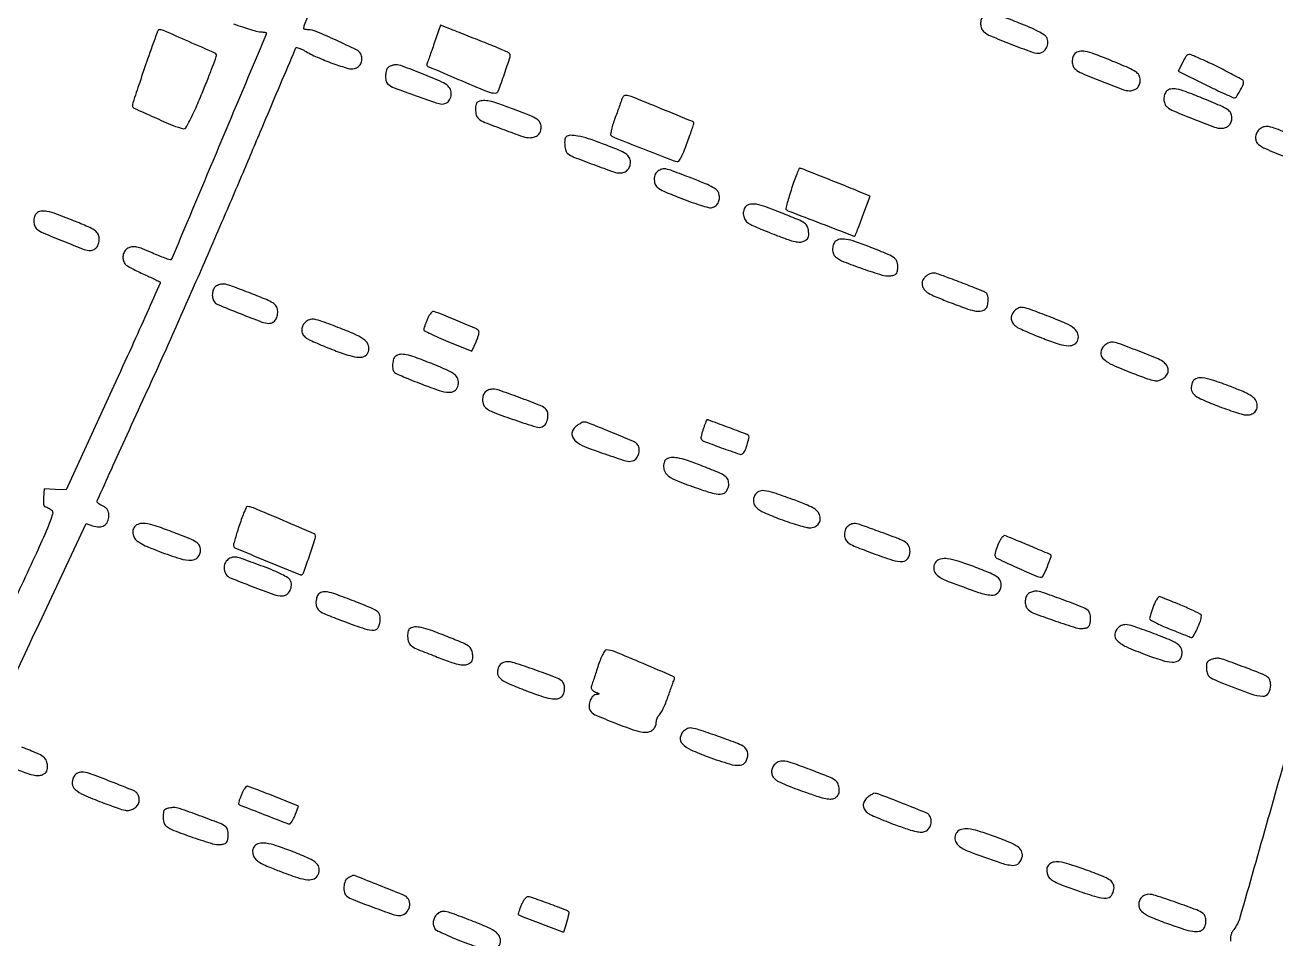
# Model space of a CAD drawing. Header units: metres. Extents: x 244 to 6504, y 133 to 4776.
# Drawn here: x 3808.2 to 4160.9, y 1931.1 to 2188.7 of the extents above; entities that cross this region are included whole.
import ezdxf

# ---------------------------------------------------------------- set-up
doc = ezdxf.new("R2010")
doc.units = ezdxf.units.M
doc.header["$MEASUREMENT"] = 0

msp = doc.modelspace()

# ---------------------------------------------------------------- linework, layer by layer
for points in [[(3073.43, 1797.58, -0.000015), (3212.47, 1744.26, -0.000001), (3356.48, 1689.04, -0.090549)], [(3360.94, 1697.34, -0.000001), (3222.9, 1750.06, -0.000075), (3098.13, 1797.73, -0.00214)], [(2390.74, 4302.36, -0.000001), (2436.6, 4383.87, -0.253439)], [(5649.78, 2908.29, -0.000001), (5592.12, 2927.27, -0.000136)], [(1770.95, 4232.21, -0.000001), (1756.31, 4203.53, -0.092463)], [(2358.85, 2292.47, -0.000002), (2402.87, 2275.77, -0.000001), (2455, 2255.99, -0.000469)], [(2661.8, 3304.26, -0.000001), (2697.55, 3290.75, -0.000089)], [(2166.88, 2385.74, -0.000003), (2059.01, 2428.09, -0.099946)], [(2836.31, 1902.63, -0.000001), (2798.12, 1918.05, -0.081722)], [(2910.82, 2101.23, -0.000002), (2871.64, 2116.15, -0.08954)], [(3742.17, 2759.42, 0.000002), (3749.92, 2779.53, 0.000119)], [(3810.74, 2887.17, 0.000009), (3776.68, 2810.24, 0.000019)], [(4072.04, 2648.41, -0.000003), (4098.22, 2621.39, -0.000215)], [(2835.59, 1257.96, 0.000001), (2811.6, 1266.94)], [(2724.87, 2153.38, -0.00001), (2851.52, 2105.29, -0.308463)], [(3433.83, 1894.18, -0.000012), (3289.85, 1953, -0.000025)], [(2592.86, 1267.89, -0.000002), (2552.45, 1283.32, -0.105537)], [(3866.97, 2189.07, 0.006876), (3869.49, 2188.2, 0.008575), (3871.85, 2187.46, 0.007161), (3873.84, 2186.9, 0.063128), (3874.75, 2186.78, -0.017814), (3875.32, 2186.75, -0.028916), (3875.8, 2186.69, -0.028697), (3876.16, 2186.6, -0.326649), (3876.24, 2186.49, -0.09992), (3876.12, 2185.9, -0.000016), (3862.9, 2154.5, -0.000017), (3849.7, 2123.12, -0.088776), (3849.33, 2122.56, -0.295713), (3849.1, 2122.5, -0.004211), (3847.68, 2123.01, -0.010054), (3846.01, 2123.65, -0.006264), (3844.07, 2124.47, 0.008389), (3841.31, 2125.63, 0.041011), (3839.7, 2126.13, 0.074229), (3838.53, 2126.21, 0.087146), (3837.45, 2125.93, 0.118361), (3836.47, 2125.16, 0.107657), (3835.9, 2124, 0.103549), (3835.85, 2122.68, 0.101683), (3836.34, 2121.43, 0.113299), (3836.74, 2121.04, 0.00911), (3838.03, 2120.29, 0.011929), (3839.63, 2119.45, 0.008872), (3841.42, 2118.6, -0.002526), (3843.2, 2117.78, -0.00379), (3844.75, 2117.05, -0.001588), (3846.06, 2116.41, -0.082416), (3846.29, 2116.25, -0.310571), (3846.34, 2115.99, -0.000133), (3842.55, 2107.5, -0.00176), (3838.29, 2098.04, -0.001062), (3833.18, 2086.85), (3819.79, 2057.72), (3816.71, 2057.83), (3813.64, 2057.93), (3813.43, 2055.44, 0.021736), (3813.4, 2054.49, 0.035912), (3813.46, 2053.69, 0.04162), (3813.59, 2053.11, 0.324874), (3813.81, 2052.96, -0.09208), (3814.1, 2052.9, -0.022724), (3814.56, 2052.7, -0.022483), (3815.07, 2052.42, -0.020826), (3815.57, 2052.09, -0.32484), (3815.97, 2050.85, -0.019038), (3814.51, 2046.91, -0.010191), (3811.41, 2039.83, -0.000862), (3803.01, 2021.78, -0.00006), (3797.73, 2010.48, -0.000099)], [(3903.91, 2256, -0.000037), (3893.05, 2228.38, -0.000505)], [(4187.5, 1819.84, 0.000016), (4196.11, 1859.5, 0.000008), (4204.75, 1899.34, 0.320449)], [(3797.71, 1989.04, -0.00002), (3801.75, 1997.66, -0.000178), (3806.27, 2007.32, -0.00011), (3811.59, 2018.67), (3825.45, 2048.18), (3827.28, 2047.54, 0.084277), (3829.08, 2047.24, 0.138164), (3830.55, 2047.65, 0.150396), (3831.51, 2048.74, 0.106303), (3831.86, 2050.35, 0.045916), (3831.77, 2051.33, 0.09057), (3831.49, 2052.05, 0.095143), (3830.98, 2052.61, 0.054808), (3830.2, 2053.08, -0.024681), (3829.57, 2053.41, -0.0333), (3829.03, 2053.77, -0.035139), (3828.65, 2054.11, -0.195151), (3828.55, 2054.36, -0.106476), (3828.63, 2054.77, -0.000103), (3832.56, 2063.45, -0.001035), (3836.97, 2073.15, -0.000634), (3842.2, 2084.56, 0.002815), (3848.46, 2098.35, 0.001509), (3856.03, 2115.44, 0.001502), (3863.65, 2132.92, 0.00235), (3870.09, 2148.02, -0.000205), (3875.57, 2161, -0.000335), (3880.23, 2172.01, -0.000031), (3884.41, 2181.88, -0.036586), (3884.61, 2182.26, -0.308134), (3884.84, 2182.37, -0.035816), (3885.43, 2182.22, -0.033139), (3886.18, 2181.92, -0.020666), (3887.02, 2181.48, 0.029847), (3890.57, 2179.67, 0.017114), (3895.03, 2177.9, 0.012311), (3899.32, 2176.49, 0.135645), (3901.11, 2176.45, 0.117798), (3902.24, 2177.04, 0.115343), (3902.99, 2178.08, 0.114139), (3903.21, 2179.35, 0.113518), (3902.85, 2180.59, 0.153225), (3901.65, 2181.72, 0.005586), (3895.94, 2184.42, 0.00759), (3890.29, 2186.9, 0.093414), (3888, 2187.4, -0.022397), (3887.55, 2187.43, -0.035568), (3887.18, 2187.5, -0.039925), (3886.91, 2187.6, -0.296305), (3886.84, 2187.71, -0.095472), (3887.05, 2188.8, -0.00005), (3899.97, 2221.08, -0.000096)], [(3793.26, 2000.95, -0.000003), (3789.22, 1992.32, -0.031217)], [(3734.93, 1774.32, -0.000007), (3697.02, 1788.85, -0.036058)], [(4088.57, 1641.86, -0.000003), (4069.13, 1648.86, -0.000251)], [(3121.11, 1058.8, -0.000012), (2978.85, 1116.92, -0.000024), (2837.26, 1174.78, -0.126636)], [(3590.01, 1813.07, -0.000033), (3680.68, 1776.36, -0.060123)], [(4166.39, 1992.43, -0.001011), (4158.67, 1964.9, -0.000827), (4150.75, 1937.09, -0.097228), (4149.05, 1933.77, 0.044865), (4148.53, 1932.96, 0.05471), (4148.2, 1932.13, 0.057889), (4148.07, 1931.29, 0.061217), (4148.14, 1930.45, -0.120092)], [(4163.32, 1918.2, -0.000228), (4178.69, 1971.87, -0.000734)], [(3804.15, 1979.53, 0.005399), (3808.19, 1978.02, 0.028314), (3810.47, 1977.34, 0.054267), (3811.98, 1977.15, 0.11159), (3813.14, 1977.39, 0.053938), (3813.92, 1977.86, 0.119682), (3814.36, 1978.39, 0.103457), (3814.54, 1979.12, 0.03415), (3814.51, 1980.23, 0.091026), (3814.14, 1981.53, 0.127432), (3813.35, 1982.44, 0.049995), (3811.69, 1983.36, 0.004608), (3807.35, 1985.16, 0.006765)], [(4148.05, 1927.5, -0.000466), (4138.95, 1894.83, -0.000481)]]:
    msp.add_lwpolyline(points, format="xyb")
for points in [[(4078.41, 2191.27, 0.122205), (4077.83, 2190.3, 0.081261), (4077.65, 2189, 0.082282), (4077.89, 2187.74, 0.131841), (4078.53, 2186.84, 0.074518), (4080.47, 2185.66, 0.005701), (4086.18, 2183.36, 0.005138), (4091.98, 2181.16, 0.088189), (4093.97, 2180.81, 0.152433), (4095.27, 2181.21, 0.12184), (4096.25, 2182.32, 0.115696), (4096.62, 2183.8, 0.128555), (4096.28, 2185.23, 0.133461), (4095.64, 2185.91, 0.016166), (4093.85, 2186.92, 0.017009), (4091.48, 2188.07, 0.009976), (4088.56, 2189.29, 0.005957), (4083.66, 2191.16, 0.039849), (4081.14, 2191.86, 0.092153), (4079.57, 2191.88, 0.153897)], [(3845.43, 2186.6, 0.001774), (3842.79, 2179.12, 0.002654), (3840.54, 2172.55, 0.000819), (3838.62, 2166.82, 0.080594), (3838.48, 2165.97, 0.292945), (3838.9, 2165.32, 0.002488), (3844.6, 2162.74, 0.007866), (3849.94, 2160.44, 0.041664), (3852.98, 2159.49, 0.327396), (3853.55, 2159.74, 0.013327), (3854.71, 2161.84, 0.015355), (3856.17, 2164.92, 0.005176), (3858.12, 2169.5, 0.003505), (3859.73, 2173.46, 0.005477), (3861.06, 2176.9, 0.001814), (3862.15, 2179.87, 0.169414), (3862.16, 2180.32, 0.211021), (3861.71, 2180.82, 0.000767), (3854.37, 2184.06, 0.001378), (3847.22, 2187.18, 0.102503), (3845.99, 2187.43, 0.207772), (3845.87, 2187.38, 0.039598), (3845.72, 2187.19, 0.036282), (3845.56, 2186.92, 0.026338)], [(3923.59, 2183.59, -0.000771), (3922.9, 2181.58, -0.00104), (3922.26, 2179.77, -0.000703), (3921.73, 2178.24, -0.011315), (3921.53, 2177.73, 0.408405), (3921.8, 2177.07, 0.001459), (3930.42, 2173.39, 0.003439), (3938.62, 2169.98, 0.097706), (3940.86, 2169.55, 0.312871), (3941.65, 2170.1, 0.006289), (3943.38, 2174.93, 0.006413), (3944.98, 2179.8, 0.29579), (3944.71, 2180.77, 0.075761), (3944.26, 2181.06, 0.002859), (3942.46, 2181.86, 0.005097), (3940.3, 2182.77, 0.003559), (3937.85, 2183.76, -0.000028), (3935.21, 2184.8, -0.000026), (3932.49, 2185.88, -0.000026), (3930.06, 2186.84, -0.000085), (3928.45, 2187.47), (3925.35, 2188.7)], [(4104.25, 2180.67, 0.122205), (4103.66, 2179.7, 0.081261), (4103.48, 2178.41, 0.082282), (4103.73, 2177.14, 0.131841), (4104.36, 2176.24, 0.074215), (4106.24, 2175.11, 0.005191), (4111.95, 2172.78, 0.0046), (4117.77, 2170.55, 0.089549), (4119.66, 2170.21, 0.087268), (4120.88, 2170.42, 0.110931), (4121.84, 2171.04, 0.110304), (4122.45, 2172.01, 0.08552), (4122.66, 2173.24, 0.128293), (4122.33, 2174.54, 0.119593), (4121.39, 2175.54, 0.044575), (4119.36, 2176.64, 0.004622), (4114.34, 2178.75, 0.007778), (4109.72, 2180.55, 0.041952), (4107.13, 2181.27, 0.087851), (4105.46, 2181.3, 0.157204)], [(4134.63, 2178.25), (4133.32, 2175.68), (4140.96, 2171.95, 0.002861), (4143.93, 2170.52, 0.004349), (4146.53, 2169.32, 0.001691), (4148.77, 2168.31, 0.105045), (4149.2, 2168.22, 0.249068), (4149.76, 2168.52, 0.017501), (4150.74, 2170.08, 0.022788), (4151.59, 2171.72, 0.10874), (4151.81, 2172.74, 0.276804), (4151.48, 2173.29, 0.002628), (4147.18, 2175.56, 0.008765), (4142.6, 2177.85, 0.009702), (4138.08, 2179.89, 0.022629), (4136.7, 2180.42, 0.192644), (4136.05, 2180.37, 0.151889), (4135.52, 2179.89, 0.012651)], [(3910.77, 2176.9, 0.177822), (3910.16, 2176.11, 0.05806), (3909.89, 2174.64, 0.057888), (3909.95, 2173.12, 0.16002), (3910.44, 2172.19, 0.103818), (3912.31, 2171, 0.006426), (3918.53, 2168.74, 0.004896), (3924.95, 2166.57, 0.157101), (3926.58, 2166.56, 0.149239), (3927.72, 2167.35, 0.122155), (3928.35, 2168.72, 0.117982), (3928.27, 2170.25, 0.133349), (3927.5, 2171.5, 0.087427), (3925.74, 2172.66, 0.005966), (3920.22, 2174.96, 0.005749), (3914.62, 2177.13, 0.092845), (3912.64, 2177.48, 0.046848), (3912.21, 2177.44, 0.026545), (3911.69, 2177.31, 0.026298), (3911.19, 2177.12, 0.038895)], [(4130.08, 2170.08, 0.122205), (4129.5, 2169.1, 0.081261), (4129.32, 2167.81, 0.082282), (4129.56, 2166.54, 0.131841), (4130.2, 2165.64, 0.074215), (4132.07, 2164.51, 0.005191), (4137.79, 2162.18, 0.0046), (4143.61, 2159.95, 0.089549), (4145.49, 2159.61, 0.087268), (4146.72, 2159.82, 0.110931), (4147.68, 2160.44, 0.110304), (4148.29, 2161.41, 0.08552), (4148.5, 2162.64, 0.1288), (4148.16, 2163.92, 0.120583), (4147.24, 2164.92, 0.043813), (4145.21, 2166, 0.004321), (4140.09, 2168.13, 0.007008), (4135.41, 2169.96, 0.041487), (4132.88, 2170.67, 0.090711), (4131.27, 2170.69, 0.155137)], [(3936.02, 2167.12, 0.2372), (3935.41, 2166.42, 0.066155), (3935.22, 2164.92, 0.063865), (3935.44, 2163.34, 0.154822), (3936.06, 2162.36, 0.078466), (3937.88, 2161.29, 0.005933), (3943.21, 2159.23, 0.00572), (3948.61, 2157.29, 0.083415), (3950.61, 2156.96, 0.080131), (3951.9, 2157.17, 0.112564), (3952.9, 2157.77, 0.115026), (3953.53, 2158.74, 0.086338), (3953.74, 2159.99, 0.127726), (3953.41, 2161.26, 0.125154), (3952.51, 2162.22, 0.046344), (3950.53, 2163.23, 0.004749), (3945.64, 2165.13, 0.006785), (3941.54, 2166.61, 0.032224), (3939.14, 2167.27, 0.058286), (3937.45, 2167.42, 0.088992)], [(3976.6, 2168.06, -0.004248), (3976.41, 2167.52, -0.000346), (3975.9, 2166.12, -0.000465), (3975.29, 2164.46, -0.000358), (3974.62, 2162.64, 0.012211), (3974.01, 2160.85, 0.018662), (3973.57, 2159.26, 0.013635), (3973.31, 2157.97, 0.259692), (3973.44, 2157.59, 0.087982), (3974.25, 2157.09, 0.000546), (3982.32, 2153.88, 0.001249), (3989.98, 2150.87, 0.033984), (3992.05, 2150.22, 0.300183), (3992.54, 2150.39, 0.034462), (3993.2, 2151.42, 0.027938), (3993.97, 2153.02, 0.01106), (3994.85, 2155.3, 0.002131), (3995.59, 2157.37, 0.003195), (3996.21, 2159.17, 0.001325), (3996.73, 2160.72, 0.069729), (3996.78, 2161.03, 0.315476), (3996.49, 2161.49, 0.000563), (3987.61, 2165.13, 0.001359), (3979.07, 2168.59, 0.095913), (3977.57, 2168.88, 0.108372), (3977.29, 2168.82, 0.069288), (3977, 2168.64, 0.064629), (3976.76, 2168.37, 0.068079)], [(4156.16, 2159.23, 0.087271), (4155.44, 2158.2, 0.099664), (4155.16, 2157.04, 0.108535), (4155.36, 2155.94, 0.121969), (4156, 2155.07, 0.072919), (4157.93, 2153.89, 0.005648), (4163.56, 2151.58, 0.004953), (4169.29, 2149.36, 0.090031), (4171.22, 2149.01, 0.081215), (4172.5, 2149.22, 0.112343), (4173.49, 2149.83, 0.114292), (4174.12, 2150.79, 0.086202), (4174.33, 2152.04, 0.128265), (4174, 2153.31, 0.121535), (4173.09, 2154.28, 0.043071), (4171.09, 2155.35, 0.004026), (4165.93, 2157.51, 0.005233), (4161, 2159.47, 0.048317), (4158.79, 2160.08, 0.123772), (4157.38, 2159.98, 0.117345)], [(3960.81, 2157.18, 0.172798), (3960.41, 2156.33, 0.045891), (3960.39, 2154.81, 0.04605), (3960.66, 2153.31, 0.162628), (3961.2, 2152.51, 0.071826), (3962.95, 2151.51, 0.004485), (3968.55, 2149.38, 0.004011), (3974.24, 2147.32, 0.084852), (3976, 2147.02, 0.092484), (3977.17, 2147.24, 0.109496), (3978.11, 2147.86, 0.107008), (3978.71, 2148.84, 0.085017), (3978.92, 2150.06, 0.127805), (3978.57, 2151.38, 0.119807), (3977.63, 2152.4, 0.049059), (3975.62, 2153.46, 0.006186), (3971.04, 2155.27, 0.012995), (3967.08, 2156.67, 0.032124), (3964.09, 2157.43, 0.043139), (3961.94, 2157.64, 0.20195)], [(3986.6, 2147.49, 0.077932), (3986.11, 2146.99, 0.07496), (3985.78, 2146.36, 0.066544), (3985.63, 2145.59, 0.044455), (3985.65, 2144.69, 0.110801), (3986.06, 2143.51, 0.112181), (3986.94, 2142.62, 0.043975), (3988.75, 2141.68, 0.004636), (3993.16, 2139.9, 0.007512), (3996.04, 2138.82, 0.010228), (3998.67, 2137.94, 0.007398), (4000.89, 2137.28, 0.10593), (4001.7, 2137.23, 0.114304), (4002.81, 2137.67, 0.114558), (4003.62, 2138.55, 0.105419), (4003.99, 2139.76, 0.084349), (4003.88, 2141.12, 0.140013), (4003.33, 2142.07, 0.061998), (4002.17, 2142.95, 0.031821), (4000.08, 2143.97, 0.00617), (3996.19, 2145.53, 0.002155), (3990.7, 2147.62, 0.039687), (3988.92, 2148.14, 0.126647), (3987.78, 2148.08, 0.082338)], [(4024.37, 2142.66, 0.004304), (4023.68, 2140.47, 0.006953), (4023.13, 2138.59, 0.002104), (4022.69, 2136.97, 0.282678), (4022.74, 2136.78, 0.090766), (4023.55, 2136.29, 0.000432), (4032.61, 2132.8, 0.00017), (4041.92, 2129.24, 0.296002), (4042.23, 2129.3, 0.102706), (4042.35, 2129.48, 0.000834), (4042.97, 2131.05, 0.002961), (4043.67, 2132.87, 0.001895), (4044.46, 2134.99), (4046.48, 2140.47), (4044.33, 2141.36, 0.002813), (4039.23, 2143.45, 0.001779), (4033.26, 2145.83, 0.000249), (4027.08, 2148.26, 0.093915), (4026.61, 2148.35, 0.304096), (4026.41, 2148.21, 0.003632), (4025.79, 2146.68, 0.009354), (4025.11, 2144.84, 0.005796)], [(4011.51, 2137.62, 0.128097), (4010.86, 2136.51, 0.105571), (4010.77, 2135.14, 0.102272), (4011.25, 2133.82, 0.112715), (4012.2, 2132.85, 0.035241), (4013.13, 2132.35, 0.005035), (4015.1, 2131.47, 0.005704), (4017.46, 2130.48, 0.004839), (4019.98, 2129.49, 0.006821), (4023.34, 2128.25, 0.03101), (4025.34, 2127.68, 0.05578), (4026.72, 2127.54, 0.105225), (4027.8, 2127.78, 0.056981), (4028.56, 2128.24, 0.120057), (4028.99, 2128.77, 0.100899), (4029.17, 2129.51, 0.032909), (4029.14, 2130.63, 0.087998), (4028.77, 2131.96, 0.130795), (4027.99, 2132.87, 0.051063), (4026.35, 2133.77, 0.004532), (4021.97, 2135.57, 0.007228), (4017.13, 2137.43, 0.039748), (4014.44, 2138.18, 0.083903), (4012.72, 2138.22, 0.16237)], [(3811.45, 2135.63, 0.122205), (3810.87, 2134.66, 0.081261), (3810.69, 2133.36, 0.082282), (3810.93, 2132.09, 0.131841), (3811.57, 2131.2, 0.073585), (3813.29, 2130.15, 0.004233), (3819.04, 2127.78, 0.00362), (3824.91, 2125.48, 0.092135), (3826.59, 2125.16, 0.128132), (3827.69, 2125.45, 0.118216), (3828.55, 2126.24, 0.102042), (3829.04, 2127.45, 0.07509), (3829.09, 2128.9, 0.119243), (3828.68, 2130.01, 0.101558), (3827.79, 2130.89, 0.042303), (3826, 2131.84, 0.005272), (3821.92, 2133.55, 0.007247), (3817.08, 2135.42, 0.039842), (3814.39, 2136.19, 0.084174), (3812.67, 2136.24, 0.162932)], [(4036.68, 2127.68, 0.12161), (4036.1, 2126.73, 0.077404), (4035.91, 2125.44, 0.079671), (4036.12, 2124.19, 0.147822), (4036.71, 2123.36, 0.070758), (4039.09, 2122.01, 0.009877), (4044.42, 2120.03, 0.008367), (4049.85, 2118.23, 0.100242), (4052.04, 2118.01, 0.035375), (4053.16, 2118.2, 0.136688), (4053.77, 2118.54, 0.137683), (4054.11, 2119.14, 0.036094), (4054.3, 2120.25, 0.094259), (4054.15, 2121.88, 0.162321), (4053.39, 2122.99, 0.062553), (4051.56, 2124.05, 0.005608), (4046.65, 2126.05, 0.010394), (4042.38, 2127.64, 0.043212), (4039.71, 2128.31, 0.079942), (4037.93, 2128.32, 0.158342)], [(4062.32, 2117.95, 0.044667), (4061.63, 2117.29, 0.093145), (4061.27, 2116.66, 0.096423), (4061.16, 2115.95, 0.050414), (4061.29, 2115.06, 0.123384), (4061.84, 2114.03, 0.074317), (4062.91, 2113.16, 0.035974), (4064.86, 2112.18, 0.006169), (4068.71, 2110.64, 0.005688), (4073.43, 2108.87, 0.035455), (4075.92, 2108.17, 0.075047), (4077.54, 2108.09, 0.117816), (4078.86, 2108.54, 0.177941), (4079.47, 2109.33, 0.057751), (4079.75, 2110.8, 0.057704), (4079.68, 2112.3, 0.172538), (4079.19, 2113.19, 0.088131), (4078.45, 2113.65, 0.001147), (4073.37, 2115.64, 0.003745), (4068.48, 2117.5, 0.009517), (4064.9, 2118.76, 0.106071), (4064.36, 2118.82, 0.049796), (4063.68, 2118.68, 0.046225), (4062.96, 2118.38, 0.048224)], [(3862.16, 2115.17, 0.140854), (3861.45, 2114.43, 0.084384), (3861.06, 2113.25, 0.079486), (3861.08, 2111.94, 0.099373), (3861.52, 2110.81, 0.154218), (3862.53, 2109.96, 0.003073), (3868.84, 2107.39, 0.004546), (3875, 2105, 0.089815), (3876.99, 2104.63, 0.13348), (3878.06, 2104.92, 0.116494), (3878.9, 2105.72, 0.099627), (3879.39, 2106.93, 0.074665), (3879.43, 2108.37, 0.121512), (3879.02, 2109.49, 0.103838), (3878.1, 2110.37, 0.041643), (3876.26, 2111.31, 0.004838), (3871.93, 2113.05, 0.002753), (3866.7, 2115.05, 0.036602), (3864.72, 2115.64, 0.102089), (3863.44, 2115.65, 0.083891)], [(3887.22, 2104.91, 0.094096), (3886.43, 2103.76, 0.128007), (3886.24, 2102.51, 0.129381), (3886.67, 2101.34, 0.097247), (3887.67, 2100.39, 0.035233), (3888.59, 2099.89, 0.005038), (3890.56, 2099.01, 0.005706), (3892.92, 2098.02, 0.004842), (3895.44, 2097.03, 0.015265), (3899.78, 2095.52, 0.066546), (3902.45, 2095.05, 0.142167), (3904.09, 2095.46, 0.186554), (3905.05, 2096.65, 0.156447), (3905.04, 2098.38, 0.142425), (3904.04, 2099.86, 0.067202), (3901.67, 2101.33, 0.013617), (3897.08, 2103.25, 0.004341), (3891.92, 2105.19, 0.046168), (3889.76, 2105.77, 0.125392), (3888.41, 2105.65, 0.11377)], [(3921.58, 2105.64, 0.007649), (3921.22, 2104.72, 0.009762), (3920.91, 2103.87, 0.007952), (3920.68, 2103.14, 0.077432), (3920.63, 2102.83, 0.279089), (3920.8, 2102.55, 0.00403), (3922.63, 2101.65, 0.009716), (3924.82, 2100.64, 0.006089), (3927.42, 2099.54), (3934.2, 2096.76), (3935.42, 2099.45, 0.022514), (3935.85, 2100.51, 0.032534), (3936.12, 2101.48, 0.033931), (3936.23, 2102.27, 0.233445), (3936.08, 2102.62, 0.081359), (3935.02, 2103.28, 0.001981), (3929.67, 2105.52, 0.001724), (3924.24, 2107.73, 0.096334), (3923.17, 2107.94, 0.213462), (3922.87, 2107.8, 0.031057), (3922.45, 2107.26, 0.030598), (3922, 2106.52, 0.021817)], [(4087.27, 2108.22, 0.094191), (4086.48, 2107.07, 0.127804), (4086.29, 2105.83, 0.12853), (4086.72, 2104.65, 0.095861), (4087.72, 2103.68, 0.036268), (4088.64, 2103.17, 0.005288), (4090.6, 2102.29, 0.005959), (4092.94, 2101.3, 0.005077), (4095.44, 2100.31, 0.01593), (4099.76, 2098.8, 0.067351), (4102.46, 2098.33, 0.141703), (4104.13, 2098.75, 0.186072), (4105.1, 2099.97, 0.158628), (4105.09, 2101.66, 0.142973), (4104.09, 2103.11, 0.065721), (4101.7, 2104.57, 0.012733), (4097.02, 2106.51, 0.003388), (4091.69, 2108.52, 0.04501), (4089.66, 2109.07, 0.133682), (4088.41, 2108.96, 0.107342)], [(4112.44, 2098.29, 0.166689), (4111.54, 2096.45, 0.234387), (4112.14, 2094.76, 0.087238), (4114.72, 2092.99, 0.015036), (4120.21, 2090.69, 0.003885), (4124.68, 2089.01, 0.040608), (4126.56, 2088.49, 0.102796), (4127.8, 2088.51, 0.089939), (4128.98, 2089.02, 0.083852), (4130.08, 2090.03, 0.138729), (4130.55, 2091.2, 0.145994), (4130.32, 2092.39, 0.096666), (4129.45, 2093.5, 0.079013), (4127.67, 2094.6, 0.00536), (4122.11, 2096.84, 0.004985), (4116.47, 2098.99, 0.088584), (4114.56, 2099.33, 0.075882), (4114.08, 2099.25, 0.038391), (4113.5, 2099.02, 0.037012), (4112.92, 2098.69, 0.045276)], [(3912.76, 2095.42, 0.177915), (3912.15, 2094.63, 0.057819), (3911.87, 2093.15, 0.057747), (3911.94, 2091.65, 0.169696), (3912.43, 2090.75, 0.081514), (3912.89, 2090.45, 0.002614), (3914.94, 2089.57, 0.004984), (3917.38, 2088.55, 0.003433), (3920.16, 2087.46, 0.01153), (3924.99, 2085.71, 0.063977), (3927.69, 2085.18, 0.153728), (3929.29, 2085.57, 0.182157), (3930.24, 2086.78, 0.123249), (3930.35, 2088.58, 0.167571), (3929.55, 2089.98, 0.075314), (3927.46, 2091.33, 0.011675), (3922.9, 2093.26, 0.005765), (3918.19, 2095.06, 0.035852), (3915.71, 2095.78, 0.075896), (3914.08, 2095.87, 0.118381)], [(4137.31, 2087.93, 0.107726), (4137.05, 2086.05, 0.187985), (4137.72, 2084.66, 0.083709), (4139.68, 2083.36, 0.011458), (4144.21, 2081.46, 0.007409), (4146.95, 2080.44, 0.009278), (4149.52, 2079.58, 0.007745), (4151.69, 2078.93, 0.068854), (4152.67, 2078.79, 0.09484), (4154.15, 2079.08, 0.14196), (4155.19, 2079.88, 0.144898), (4155.62, 2081.09, 0.100336), (4155.4, 2082.55, 0.114649), (4154.77, 2083.52, 0.059439), (4153.61, 2084.41, 0.033147), (4151.64, 2085.39, 0.007502), (4148.17, 2086.78, 0.01076), (4143.05, 2088.62, 0.054837), (4140.11, 2089.27, 0.127128), (4138.34, 2089, 0.206771)], [(3937.98, 2085.28, 0.122093), (3937.39, 2084.32, 0.080404), (3937.21, 2083.02, 0.081572), (3937.45, 2081.75, 0.133537), (3938.07, 2080.87, 0.082216), (3940.46, 2079.47, 0.009606), (3946.28, 2077.38, 0.006505), (3952.34, 2075.42, 0.164352), (3954.05, 2075.46, 0.178221), (3955.03, 2076.29, 0.08584), (3955.58, 2077.85, 0.086546), (3955.58, 2079.5, 0.186134), (3954.94, 2080.57, 0.071792), (3953.16, 2081.58, 0.004623), (3947.57, 2083.72, 0.004135), (3941.89, 2085.77, 0.084959), (3940.1, 2086.08, 0.051502), (3939.53, 2086.02, 0.038246), (3938.93, 2085.85, 0.039043), (3938.38, 2085.59, 0.067746)], [(3963.83, 2075.77, 0.087269), (3962.82, 2074.77, 0.135928), (3962.41, 2073.62, 0.140044), (3962.66, 2072.45, 0.095083), (3963.52, 2071.38, 0.083142), (3965.94, 2069.93, 0.01048), (3971.69, 2067.81, 0.007564), (3977.65, 2065.85, 0.153588), (3979.52, 2065.86, 0.147736), (3980.62, 2066.61, 0.10416), (3981.3, 2067.95, 0.105893), (3981.37, 2069.43, 0.157539), (3980.79, 2070.58, 0.096798), (3979.59, 2071.39, 0.002325), (3973.35, 2073.99, 0.00235), (3967.09, 2076.53, 0.095466), (3965.65, 2076.81, 0.118152), (3965.44, 2076.76, 0.011069), (3964.97, 2076.5, 0.013716), (3964.42, 2076.17, 0.010364)], [(3999.59, 2075.27, 0.009481), (3999.28, 2074.37, 0.010732), (3999.02, 2073.5, 0.01002), (3998.84, 2072.76, 0.056572), (3998.79, 2072.35, 0.308908), (3999.36, 2071.52, 0.005792), (4004.53, 2069.57, 0.005846), (4009.74, 2067.74, 0.300892), (4010.73, 2068, 0.089978), (4011.35, 2069.02, 0.025412), (4011.94, 2070.8, 0.018293), (4012.35, 2072.58, 0.312348), (4012.13, 2073.11, 0.048743), (4011.54, 2073.4, 0.00033), (4006.24, 2075.38, 0.000186), (4000.82, 2077.4, 0.089409), (4000.45, 2077.47, 0.307179), (4000.41, 2077.44, 0.000831), (4000.17, 2076.82, 0.004409), (3999.9, 2076.11, 0.002686)], [(3988.97, 2066.29, 0.128629), (3988.64, 2065.94, 0.058124), (3988.4, 2065.34, 0.05089), (3988.28, 2064.61, 0.043092), (3988.3, 2063.82, 0.13566), (3988.9, 2062.34, 0.098323), (3990.24, 2061.16, 0.042104), (3992.87, 2059.92, 0.005908), (3998.55, 2057.88, 0.017837), (4002.53, 2056.65, 0.10192), (4004.73, 2056.52, 0.213925), (4005.97, 2057.31, 0.116393), (4006.61, 2059.04, 0.127322), (4006.42, 2060.48, 0.143157), (4005.55, 2061.56, 0.056266), (4003.57, 2062.66, 0.006617), (3998.87, 2064.52, 0.009299), (3994.74, 2066.01, 0.037662), (3992.15, 2066.68, 0.065741), (3990.35, 2066.76, 0.120378)], [(4013.98, 2056.19, 0.144911), (4013.6, 2054.34, 0.184836), (4014.35, 2052.79, 0.084205), (4016.59, 2051.3, 0.01606), (4021.14, 2049.44, 0.007586), (4023.79, 2048.51, 0.009303), (4026.29, 2047.72, 0.007988), (4028.41, 2047.12, 0.064011), (4029.41, 2047, 0.092307), (4030.92, 2047.28, 0.142088), (4031.97, 2048.07, 0.146912), (4032.41, 2049.29, 0.101118), (4032.19, 2050.74, 0.117766), (4031.55, 2051.72, 0.060366), (4030.35, 2052.6, 0.03259), (4028.31, 2053.58, 0.006886), (4024.62, 2055, 0.007919), (4019.38, 2056.84, 0.052902), (4016.69, 2057.44, 0.130832), (4015.07, 2057.19, 0.169153)], [(3868.68, 2047.82, 0.003937), (3868.02, 2045.8, 0.005471), (3867.47, 2043.98, 0.003468), (3867.03, 2042.45, 0.067597), (3866.97, 2041.96, 0.302676), (3867.38, 2041.34, 0.000927), (3876.61, 2037.51, 0.000875), (3885.87, 2033.71, 0.357227), (3886.49, 2033.9, 0.063727), (3886.92, 2034.77, 0.001342), (3888.48, 2039.32, 0.001082), (3890.03, 2043.95, 0.081829), (3890.15, 2044.72, 0.298443), (3889.77, 2045.31, 0.000896), (3881, 2049.06, 0.002012), (3872.59, 2052.6, 0.09896), (3870.82, 2052.96, 0.296802), (3870.6, 2052.81, 0.005321), (3870.01, 2051.45, 0.011377), (3869.36, 2049.79, 0.007112)], [(3839.11, 2047.29, 0.070159), (3838.76, 2046.72, 0.080711), (3838.6, 2046.1, 0.070298), (3838.64, 2045.4, 0.039212), (3838.86, 2044.57, 0.114649), (3839.5, 2043.59, 0.059439), (3840.66, 2042.71, 0.033147), (3842.63, 2041.72, 0.007502), (3846.1, 2040.33, 0.015778), (3851.92, 2038.3, 0.085335), (3855.23, 2037.85, 0.217729), (3856.98, 2038.73, 0.170813), (3857.69, 2040.75, 0.127726), (3857.36, 2042.02, 0.125154), (3856.46, 2042.98, 0.046344), (3854.48, 2043.99, 0.004749), (3849.58, 2045.89, 0.009996), (3844.93, 2047.54, 0.046959), (3842.17, 2048.17, 0.093536), (3840.37, 2048.08, 0.160791)], [(4040.26, 2047.46, 0.07809), (4039.76, 2046.96, 0.075336), (4039.43, 2046.33, 0.066533), (4039.28, 2045.55, 0.043651), (4039.31, 2044.64, 0.111335), (4039.73, 2043.44, 0.116505), (4040.61, 2042.56, 0.043769), (4042.46, 2041.64, 0.004232), (4047.14, 2039.84, 0.012781), (4052.79, 2037.89, 0.088601), (4055.69, 2037.51, 0.24161), (4057.16, 2038.36, 0.145023), (4057.75, 2040.33, 0.111218), (4057.41, 2041.84, 0.141654), (4056.47, 2042.9, 0.050138), (4054.37, 2043.95, 0.004295), (4048.74, 2046.04, 0.002263), (4043.93, 2047.76, 0.043159), (4042.39, 2048.16, 0.131038), (4041.38, 2048.06, 0.069089)], [(4082.63, 2042.44, 0.018263), (4082.19, 2041.38, 0.022253), (4081.87, 2040.36, 0.021511), (4081.68, 2039.49, 0.124972), (4081.71, 2039.03, 0.206267), (4082.33, 2038.34, 0.002525), (4087.87, 2035.79, 0.004192), (4093.24, 2033.41, 0.102487), (4094.83, 2033.09, 0.296867), (4095.32, 2033.4, 0.006813), (4096.46, 2036.08, 0.006741), (4097.53, 2038.79, 0.305999), (4097.4, 2039.35, 0.086458), (4097.09, 2039.54, 0.000205), (4092.26, 2041.58, 0.00154), (4087.79, 2043.45, 0.003871), (4084.52, 2044.78, 0.277256), (4084.17, 2044.72, 0.046238), (4083.67, 2044.21, 0.039358), (4083.13, 2043.43, 0.025245)], [(3866.3, 2038.56, 0.112552), (3865.16, 2037.8, 0.115963), (3864.47, 2036.62, 0.11318), (3864.37, 2035.24, 0.103311), (3864.87, 2033.89, 0.156181), (3866.06, 2032.91, 0.004435), (3872.28, 2030.45, 0.006573), (3878.36, 2028.19, 0.085603), (3880.72, 2027.79, 0.157083), (3881.99, 2028.19, 0.120252), (3882.95, 2029.31, 0.113167), (3883.32, 2030.8, 0.128066), (3882.97, 2032.22, 0.133361), (3882.32, 2032.91, 0.019816), (3880.65, 2033.84, 0.018918), (3878.36, 2034.9, 0.009966), (3875.45, 2036.04, 0.000876), (3869.81, 2038.12, 0.020428), (3868.18, 2038.64, 0.076296), (3867.22, 2038.75, 0.082202)], [(4065.04, 2037.4, 0.149067), (4064.42, 2035.92, 0.167073), (4064.77, 2034.43, 0.113003), (4066.17, 2033.04, 0.050401), (4068.51, 2031.88, 0.005763), (4077.09, 2028.78, 0.061747), (4080.71, 2028.01, 0.22001), (4082.51, 2028.66, 0.169688), (4083.45, 2030.56, 0.127322), (4083.26, 2031.99, 0.143157), (4082.4, 2033.08, 0.056266), (4080.41, 2034.17, 0.006617), (4075.71, 2036.04, 0.013154), (4071.29, 2037.59, 0.046263), (4068.35, 2038.25, 0.080797), (4066.35, 2038.18, 0.172328)], [(3890.85, 2028.16, 0.084021), (3890.56, 2027.66, 0.03876), (3890.35, 2026.94, 0.036965), (3890.25, 2026.12, 0.042235), (3890.27, 2025.34, 0.123874), (3890.7, 2024.2, 0.106584), (3891.64, 2023.31, 0.040487), (3893.58, 2022.36, 0.004244), (3898.31, 2020.53, 0.010101), (3904.06, 2018.5, 0.096902), (3906.63, 2018.17, 0.275093), (3907.9, 2019.05, 0.107983), (3908.37, 2021.2, 0.084374), (3908.13, 2022.6, 0.158065), (3907.45, 2023.5, 0.055097), (3905.87, 2024.36, 0.00368), (3901.08, 2026.26, 0.005119), (3895.86, 2028.24, 0.042228), (3893.42, 2028.91, 0.110235), (3891.94, 2028.86, 0.156704)], [(4091, 2028.32, 0.121714), (4090.42, 2027.36, 0.077295), (4090.23, 2026.07, 0.078888), (4090.44, 2024.81, 0.139782), (4091.03, 2023.95, 0.083161), (4093.14, 2022.72, 0.007945), (4098.77, 2020.7, 0.007003), (4104.51, 2018.83, 0.104274), (4106.6, 2018.63, 0.047129), (4107.55, 2018.83, 0.134906), (4108.11, 2019.2, 0.123058), (4108.44, 2019.82, 0.036127), (4108.62, 2020.89, 0.041129), (4108.63, 2021.72, 0.042192), (4108.51, 2022.54, 0.045829), (4108.28, 2023.23, 0.115654), (4107.96, 2023.64, 0.079823), (4106.26, 2024.65, 0.00479), (4100.68, 2026.76, 0.00467), (4095.05, 2028.78, 0.083009), (4093.15, 2029.11, 0.050612), (4092.57, 2029.05, 0.038263), (4091.96, 2028.88, 0.039179), (4091.4, 2028.62, 0.069359)], [(4126.41, 2024.98, 0.007488), (4125.99, 2023.83, 0.009291), (4125.64, 2022.75, 0.007856), (4125.37, 2021.83, 0.066666), (4125.31, 2021.41, 0.267877), (4125.52, 2021.05, 0.010452), (4126.92, 2020.28, 0.016124), (4128.68, 2019.43, 0.010403), (4130.78, 2018.55, -0.000147), (4132.93, 2017.7, -0.000203), (4134.85, 2016.94, -0.000127), (4136.47, 2016.3, -0.002493), (4136.97, 2016.1, 0.378251), (4137.56, 2016.3, 0.016233), (4138.67, 2018.43, 0.023719), (4139.62, 2020.67, 0.088324), (4139.89, 2022.18, 0.286085), (4139.58, 2022.67, 0.005839), (4136.86, 2023.96, 0.010359), (4133.23, 2025.55, 0.004222), (4128.23, 2027.56, 0.295907), (4127.88, 2027.49, 0.045144), (4127.4, 2026.92, 0.038365), (4126.88, 2026.06, 0.023982)], [(3916.76, 2018.6, 0.13415), (3916.42, 2018.22, 0.058773), (3916.19, 2017.59, 0.049088), (3916.08, 2016.78, 0.034885), (3916.1, 2015.86, 0.090414), (3916.49, 2014.5, 0.134004), (3917.31, 2013.58, 0.049011), (3919.05, 2012.67, 0.003869), (3923.91, 2010.76, 0.00533), (3928.02, 2009.22, 0.027189), (3930.36, 2008.52, 0.051297), (3931.91, 2008.31, 0.115563), (3933.06, 2008.54, 0.055909), (3933.83, 2009, 0.120279), (3934.27, 2009.53, 0.101694), (3934.44, 2010.27, 0.032971), (3934.41, 2011.4, 0.087951), (3934.04, 2012.72, 0.130996), (3933.26, 2013.63, 0.051113), (3931.62, 2014.53, 0.004529), (3927.25, 2016.32, 0.006868), (3922.58, 2018.12, 0.034831), (3919.91, 2018.89, 0.067478), (3918.13, 2019.03, 0.127975)], [(4116.42, 2018.8, 0.166663), (4115.52, 2016.95, 0.233797), (4116.11, 2015.25, 0.088987), (4118.68, 2013.49, 0.016013), (4124.06, 2011.28, 0.012595), (4128.83, 2009.63, 0.061169), (4131.63, 2009.11, 0.139046), (4133.31, 2009.47, 0.195937), (4134.28, 2010.63, 0.125436), (4134.38, 2012.46, 0.171245), (4133.56, 2013.87, 0.074811), (4131.38, 2015.21, 0.011153), (4126.59, 2017.12, 0.004056), (4121.21, 2019.07, 0.044392), (4118.99, 2019.65, 0.122812), (4117.61, 2019.54, 0.115564)], [(3969.69, 2007.75, -0.000831), (3969.07, 2005.85, -0.001087), (3968.5, 2004.11, -0.000798), (3968.02, 2002.66, -0.010186), (3967.83, 2002.12, 0.181856), (3967.83, 2001.76, 0.088695), (3968.07, 2001.36, 0.069506), (3968.5, 2000.97, 0.050384), (3969.08, 2000.67, -0.008625), (3969.85, 2000.35, -0.158876), (3970.04, 2000.17, -0.530237), (3969.98, 2000.05, -0.027495), (3969.46, 2000.01, 0.18233), (3968.38, 1999.55, 0.103621), (3967.56, 1998.37, 0.095394), (3967.23, 1996.86, 0.128601), (3967.56, 1995.51, 0.170408), (3968.88, 1994.3, 0.007716), (3974.67, 1991.92, 0.011203), (3980.4, 1989.82, 0.083467), (3983.26, 1989.36, 0.08907), (3984.42, 1989.57, 0.103886), (3985.37, 1990.18, 0.10548), (3985.99, 1991.1, 0.094406), (3986.2, 1992.24, -0.059833), (3986.27, 1992.79, -0.044015), (3986.46, 1993.36, -0.044735), (3986.75, 1993.88, -0.071738), (3987.09, 1994.26, 0.09577), (3987.52, 1994.78, 0.013158), (3988.17, 1996.04, 0.014709), (3988.86, 1997.6, 0.011961), (3989.5, 1999.3, -0.000329), (3990.1, 2001, -0.00043), (3990.66, 2002.56, -0.000315), (3991.12, 2003.86, -0.004045), (3991.3, 2004.35, 0.399517), (3991, 2005.06, 0.001653), (3982.51, 2008.71, 0.003857), (3974.43, 2012.09, 0.097288), (3972.09, 2012.55, 0.261413), (3971.67, 2012.31, 0.020992), (3971.03, 2011.16, 0.023655), (3970.35, 2009.62, 0.01464)], [(3941.81, 2007.89, 0.13446), (3941.4, 2006.11, 0.196667), (3942.07, 2004.66, 0.082929), (3944.18, 2003.26, 0.012812), (3948.84, 2001.32, 0.008443), (3953.63, 1999.57, 0.040129), (3956.46, 1998.83, 0.078786), (3958.3, 1998.8, 0.162741), (3959.57, 1999.43, 0.121819), (3960.15, 2000.39, 0.078186), (3960.34, 2001.68, 0.079674), (3960.12, 2002.95, 0.137978), (3959.52, 2003.82, 0.083997), (3957.77, 2004.83, 0.004947), (3951.98, 2006.93, 0.005125), (3946.16, 2008.91, 0.079475), (3944.08, 2009.24, 0.073769), (3943.42, 2009.14, 0.06026), (3942.77, 2008.85, 0.060489), (3942.2, 2008.42, 0.075756)], [(4142.66, 2009.86, 0.058403), (4141.9, 2009.45, 0.128687), (4141.47, 2008.94, 0.105022), (4141.3, 2008.23, 0.03136), (4141.34, 2007.1, 0.06174), (4141.62, 2005.83, 0.130606), (4142.18, 2005.01, 0.072383), (4143.3, 2004.3, 0.010052), (4145.85, 2003.23, 0.006969), (4153.85, 2000.17, 0.077328), (4157.2, 1999.51, 0.274427), (4158.79, 2000.36, 0.136318), (4159.43, 2002.65, 0.077282), (4159.21, 2004.04, 0.16188), (4158.58, 2004.91, 0.060136), (4157.13, 2005.7, 0.004232), (4152.8, 2007.39, 0.001802), (4147.16, 2009.51, 0.02927), (4145.23, 2010.1, 0.086506), (4143.98, 2010.18, 0.068024)], [(3993.87, 1989.65, 0.16264), (3992.96, 1987.83, 0.231255), (3993.51, 1986.14, 0.094174), (3995.93, 1984.43, 0.018658), (4000.87, 1982.41, 0.013169), (4006.82, 1980.4, 0.091848), (4009.85, 1980.04, 0.24285), (4011.41, 1980.98, 0.136753), (4012.03, 1983.16, 0.137313), (4011.68, 1984.43, 0.12465), (4010.72, 1985.39, 0.045225), (4008.61, 1986.4, 0.004645), (4003.43, 1988.27, 0.003417), (3998.2, 1990.06, 0.044908), (3996.22, 1990.53, 0.130714), (3994.99, 1990.38, 0.102626)], [(4019.7, 1980.37, 0.087838), (4018.95, 1979.3, 0.11599), (4018.71, 1978.13, 0.11746), (4019.01, 1976.99, 0.091679), (4019.82, 1975.99, 0.070514), (4020.62, 1975.47, 0.007054), (4022.71, 1974.55, 0.008755), (4025.25, 1973.53, 0.006853), (4028.03, 1972.51, 0.005624), (4031.86, 1971.21, 0.029189), (4034.02, 1970.64, 0.055943), (4035.45, 1970.52, 0.117245), (4036.51, 1970.8, 0.063167), (4037.2, 1971.28, 0.106069), (4037.6, 1971.85, 0.089813), (4037.77, 1972.61, 0.035679), (4037.75, 1973.68, 0.0936), (4037.37, 1974.98, 0.131598), (4036.56, 1975.88, 0.049322), (4034.86, 1976.76, 0.004205), (4030.25, 1978.56, 0.004791), (4024.87, 1980.55, 0.043496), (4022.44, 1981.19, 0.112849), (4020.94, 1981.11, 0.127292)], [(3821.88, 1976.69, 0.15135), (3821.51, 1974.82, 0.186205), (3822.33, 1973.25, 0.078101), (3824.75, 1971.69, 0.013143), (3829.88, 1969.61, 0.003852), (3834.47, 1967.92, 0.037672), (3836.45, 1967.37, 0.095131), (3837.73, 1967.36, 0.099136), (3838.9, 1967.83, 0.077862), (3839.85, 1968.69, 0.107682), (3840.36, 1969.72, 0.112895), (3840.39, 1970.83, 0.092146), (3839.95, 1971.93, 0.155229), (3838.79, 1972.9, 0.00413), (3832.54, 1975.4, 0.006083), (3826.42, 1977.7, 0.087116), (3824.13, 1978.1, 0.07899), (3823.49, 1978, 0.060667), (3822.84, 1977.7, 0.059739), (3822.28, 1977.25, 0.070882)], [(3869.21, 1971.74, 0.009612), (3868.84, 1970.81, 0.014975), (3868.57, 1969.99, 0.009127), (3868.37, 1969.31, 0.270007), (3868.42, 1969.15, 0.100915), (3869.04, 1968.74, 0.000584), (3875.54, 1966.2, 0.000631), (3882.02, 1963.68, 0.092687), (3882.81, 1963.53, 0.229764), (3883.09, 1963.67, 0.025931), (3883.51, 1964.26, 0.027239), (3883.95, 1965.06, 0.018821), (3884.37, 1966.01), (3885.36, 1968.49), (3878.35, 1971.31, 0.002576), (3875.62, 1972.39, 0.003883), (3873.23, 1973.3, 0.00158), (3871.17, 1974.06, 0.087751), (3870.77, 1974.13, 0.226563), (3870.5, 1974, 0.025444), (3870.08, 1973.43, 0.026881), (3869.64, 1972.65, 0.018642)], [(4045.97, 1971.11, 0.087275), (4044.96, 1970.11, 0.135949), (4044.56, 1968.96, 0.139763), (4044.8, 1967.79, 0.09451), (4045.66, 1966.71, 0.06806), (4046.45, 1966.2, 0.007032), (4048.49, 1965.28, 0.008647), (4050.97, 1964.26, 0.006811), (4053.68, 1963.23, 0.006053), (4057.39, 1961.94, 0.029209), (4059.54, 1961.35, 0.053806), (4061, 1961.21, 0.105191), (4062.13, 1961.46, 0.122123), (4063.09, 1962.22, 0.107618), (4063.64, 1963.38, 0.101678), (4063.67, 1964.72, 0.097627), (4063.18, 1965.98, 0.157226), (4062.49, 1966.56, 0.001231), (4055.65, 1969.28, 0.001911), (4048.98, 1971.88, 0.092312), (4047.57, 1972.14, 0.141642), (4047.48, 1972.12, 0.002347), (4047.05, 1971.84, 0.005863), (4046.54, 1971.51, 0.003837)], [(3847.92, 1967.73, 0.237141), (3847.3, 1967.03, 0.065811), (3847.12, 1965.53, 0.063605), (3847.33, 1963.95, 0.155494), (3847.95, 1962.98, 0.08124), (3850.15, 1961.69, 0.009324), (3855.56, 1959.72, 0.008443), (3861.06, 1957.93, 0.09908), (3863.3, 1957.7, 0.037286), (3864.38, 1957.89, 0.137102), (3864.98, 1958.23, 0.135329), (3865.32, 1958.84, 0.035957), (3865.51, 1959.94, 0.041101), (3865.52, 1960.77, 0.043126), (3865.4, 1961.58, 0.047152), (3865.16, 1962.26, 0.121129), (3864.85, 1962.66, 0.072006), (3863.01, 1963.7, 0.005005), (3857.44, 1965.82, 0.004182), (3851.76, 1967.86, 0.094508), (3850.04, 1968.11, 0.01972), (3849.49, 1968.07, 0.015242), (3848.89, 1967.98, 0.015492), (3848.33, 1967.86, 0.035332)], [(4071, 1961.22, 0.149067), (4070.38, 1959.74, 0.167073), (4070.73, 1958.25, 0.113003), (4072.13, 1956.86, 0.050401), (4074.47, 1955.7, 0.005756), (4083.09, 1952.59, 0.062888), (4086.69, 1951.83, 0.224219), (4088.49, 1952.5, 0.164648), (4089.42, 1954.45, 0.153425), (4089.14, 1955.91, 0.121974), (4088.06, 1957.11, 0.053241), (4085.74, 1958.35, 0.00864), (4080.97, 1960.17, 0.013654), (4076.86, 1961.54, 0.04735), (4074.12, 1962.09, 0.081915), (4072.25, 1961.98, 0.165417)], [(3872.9, 1957.2, 0.070159), (3872.54, 1956.63, 0.080711), (3872.38, 1956.01, 0.070298), (3872.42, 1955.3, 0.039212), (3872.65, 1954.48, 0.114649), (3873.28, 1953.5, 0.059439), (3874.45, 1952.62, 0.033147), (3876.41, 1951.63, 0.007502), (3879.88, 1950.24, 0.010657), (3885.07, 1948.37, 0.057992), (3887.98, 1947.76, 0.133168), (3889.76, 1948.06, 0.178473), (3890.9, 1949.22, 0.140675), (3891.16, 1950.95, 0.178079), (3890.41, 1952.38, 0.078416), (3888.27, 1953.77, 0.013354), (3883.78, 1955.65, 0.010802), (3879.05, 1957.35, 0.045825), (3876.13, 1958.05, 0.087352), (3874.2, 1957.98, 0.169367)], [(4096.8, 1951.9, 0.070659), (4096.44, 1951.33, 0.080458), (4096.29, 1950.7, 0.069575), (4096.32, 1949.99, 0.03828), (4096.55, 1949.15, 0.121052), (4097.22, 1948.12, 0.065352), (4098.46, 1947.25, 0.032076), (4100.65, 1946.26, 0.005552), (4104.93, 1944.71, 0.010636), (4110.43, 1942.92, 0.083019), (4113.09, 1942.58, 0.223043), (4114.51, 1943.32, 0.134479), (4115.25, 1945.11, 0.132382), (4115.04, 1946.56, 0.142664), (4114.13, 1947.66, 0.055958), (4112.04, 1948.76, 0.006742), (4107.18, 1950.6, 0.009423), (4102.51, 1952.19, 0.046354), (4099.79, 1952.79, 0.09399), (4098.03, 1952.68, 0.158187)], [(3899.26, 1948.24, 0.168541), (3898.47, 1947.33, 0.0777), (3898.13, 1945.77, 0.077679), (3898.27, 1944.19, 0.168218), (3898.93, 1943.18, 0.071826), (3900.69, 1942.18, 0.004485), (3906.28, 1940.05, 0.004011), (3911.97, 1938, 0.084852), (3913.73, 1937.7, 0.16109), (3915.38, 1938.24, 0.141258), (3916.48, 1939.68, 0.144632), (3916.63, 1941.46, 0.170148), (3915.76, 1942.91, 0.077626), (3914.69, 1943.54, 0.001226), (3908.12, 1946.17, 0.000801), (3901.38, 1948.84, 0.126323), (3900.58, 1948.94, 0.086238), (3900.47, 1948.9, 0.003532), (3900.12, 1948.72, 0.006066), (3899.71, 1948.5, 0.004256)], [(4122.62, 1942.25, 0.146372), (4122.25, 1940.41, 0.188477), (4123.01, 1938.88, 0.082602), (4125.3, 1937.41, 0.014801), (4130.03, 1935.54, 0.007218), (4134.83, 1933.88, 0.039236), (4137.51, 1933.23, 0.08168), (4139.21, 1933.23, 0.156376), (4140.42, 1933.85, 0.121819), (4141, 1934.81, 0.078186), (4141.18, 1936.1, 0.079674), (4140.97, 1937.37, 0.137978), (4140.37, 1938.23, 0.083997), (4138.62, 1939.25, 0.004947), (4132.82, 1941.35, 0.005125), (4127, 1943.32, 0.079475), (4124.93, 1943.66, 0.074479), (4124.25, 1943.56, 0.062754), (4123.6, 1943.26, 0.062257), (4123.03, 1942.81, 0.070778)], [(3948.11, 1940.57, 0.009167), (3947.74, 1939.63, 0.014311), (3947.46, 1938.81, 0.008409), (3947.26, 1938.12, 0.269675), (3947.3, 1937.96, 0.104408), (3947.63, 1937.74, 0.000205), (3953.6, 1935.43, 0.00023), (3959.55, 1933.14, 0.092144), (3959.99, 1933.06, 0.333568), (3960.25, 1933.25, 0.002926), (3960.97, 1935.8, 0.00321), (3961.66, 1938.33, 0.267039), (3961.56, 1938.71, 0.10679), (3960.82, 1939.19, 0.001533), (3955.88, 1941.03, 0.001822), (3950.99, 1942.81, 0.086825), (3949.96, 1942.99, 0.192289), (3949.57, 1942.84, 0.039881), (3949.07, 1942.28, 0.036546), (3948.56, 1941.5, 0.027401)], [(3924.31, 1937.98, 0.079885), (3923.65, 1937.07, 0.084583), (3923.33, 1936.01, 0.08635), (3923.38, 1934.93, 0.087961), (3923.79, 1933.93, 0.137679), (3924.25, 1933.52, 0.005813), (3926.24, 1932.57, 0.009632), (3928.66, 1931.51, 0.006665), (3931.43, 1930.39, 0.013451), (3936.37, 1928.64, 0.063139), (3939.33, 1928.07, 0.141196), (3941.11, 1928.47, 0.19361), (3942.14, 1929.72, 0.159201), (3942.13, 1931.41, 0.143337), (3941.12, 1932.86, 0.065378), (3938.73, 1934.31, 0.012499), (3934.02, 1936.25, 0.003056), (3928.61, 1938.29, 0.044514), (3926.64, 1938.82, 0.137036), (3925.43, 1938.71, 0.104505)]]:
    msp.add_lwpolyline(points, format="xyb", close=True)

doc.saveas('drawing.dxf')
